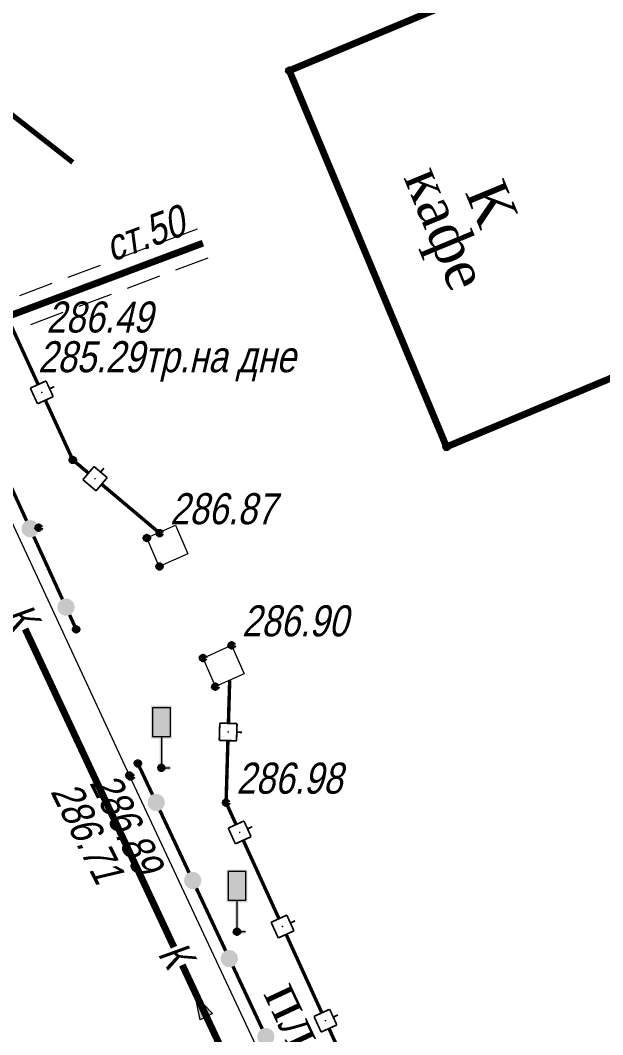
# Model space of a CAD drawing. Header units: metres. Extents: x 5191936 to 10384803, y 4968698 to 9938221.
# Drawn here: x 5192312.47 to 5192329.36, y 4969130.61 to 4969160.03 of the extents above; entities that cross this region are included whole.
import ezdxf

# ---------------------------------------------------------------- set-up
doc = ezdxf.new("R2010")
doc.units = ezdxf.units.M
for name, pattern in [('COMMUN', [6, 5, -1]), ('DASHED', [0.75, 0.5, -0.25]), ('DASHEDX2', [1.5, 1, -0.5])]:
    doc.linetypes.add(name, pattern=pattern)
doc.layers.get('0').update_dxf_attribs({"lineweight": 18})
for name, color, linetype, lineweight in [('82211000', 7, 'Continuous', 18), ('82212000', 7, 'Continuous', 18), ('Commun', 7, 'Continuous', 18), ('GEO_POINTS', 7, 'Continuous', 18), ('Otm', 7, 'Continuous', 18), ('Sit', 7, 'Continuous', 18), ('Text', 7, 'Continuous', 18), ('Text_com', 7, 'Continuous', 18), ('Us_znak', 7, 'Continuous', 18), ('Us_znak_fon', 7, 'Continuous', 18)]:
    doc.layers.add(name, color=color, linetype=linetype, lineweight=lineweight)
doc.styles.get("Standard").update_dxf_attribs({"font": 'arial.ttf', "width": 0.8, "oblique": 13, "height": 0.9})
doc.styles.add('style1', font='times.ttf', dxfattribs={"height": 1})
doc.linetypes.add('ПОДЗ_ЛИНИИ_СВЯЗИ', pattern='A,4.8,-0.2,[133,ltypeshp.shx,S=0.2,R=0,X=-0.2,Y=0],-0.2,4.8,-2', length=12)

# ---------------------------------------------------------------- blocks, each defined once
blk = doc.blocks.new('ZNAK')
at = {"layer": 'Us_znak_fon', "true_color": 0xffffff}
blk.add_hatch(color=7, dxfattribs=at).paths.add_polyline_path([(0.3, 1.8), (-0.3, 1.8), (-0.3, 0.85), (-0.05, 0.85), (-0.05, -0.05), (0.25, -0.05), (0.25, 0.05), (0.05, 0.05), (0.05, 0.85), (0.3, 0.85)])
at = {"layer": 'Us_znak', "color": 0, "linetype": 'Continuous', "lineweight": -2, "ltscale": 10}
blk.add_lwpolyline([(-0.25, 1.75), (0.25, 1.75), (0.25, 0.9), (-0.25, 0.9)], close=True, dxfattribs=at)
at = {"layer": 'Us_znak', "linetype": 'DASHEDX2', "ltscale": 10}
blk.add_lwpolyline([(0, 0.9), (0, 0), (0.25, 0)], dxfattribs=at)
blk = doc.blocks.new('*U69')
at = {"layer": '82212000', "linetype": 'Continuous', "ltscale": 0.5}
for points in [[(5192318.496, 4969139.419, 1), (5192318.495, 4969139.369, 1)], [(5192318.819, 4969136.503, 1), (5192318.839, 4969136.457, 1)], [(5192320.062, 4969133.773, 1), (5192320.083, 4969133.727, 1)], [(5192321.306, 4969131.042, 1), (5192321.327, 4969130.997, 1)], [(5192322.552, 4969128.313, 1), (5192322.573, 4969128.268, 1)], [(5192342.303, 4969126.086, 1), (5192342.352, 4969126.097, 1)], [(5192323.801, 4969125.586, 1), (5192323.822, 4969125.541, 1)], [(5192339.373, 4969125.439, 1), (5192339.422, 4969125.45, 1)], [(5192336.444, 4969124.792, 1), (5192336.493, 4969124.803, 1)], [(5192333.514, 4969124.146, 1), (5192333.563, 4969124.157, 1)], [(5192330.585, 4969123.499, 1), (5192330.634, 4969123.51, 1)], [(5192325.051, 4969122.859, 1), (5192325.072, 4969122.813, 1)], [(5192327.655, 4969122.852, 1), (5192327.704, 4969122.863, 1)]]:
    blk.add_hatch(color=256, dxfattribs=at).paths.add_polyline_path(points, flags=0)
at = {"layer": '82212000', "linetype": 'Continuous', "ltscale": 0.5, "flags": 128}
blk.add_lwpolyline([(5192318.54, 4969140.893, 0.1, 0.1, 0), (5192318.503, 4969139.643, 0, 0, 0)], format="xyseb", dxfattribs=at)
at = {"layer": '82212000', "linetype": 'Continuous', "ltscale": 0.5}
for points, const_width in [([(5192318.238, 4969139.151), (5192318.253, 4969139.651)], 0.05), ([(5192318.253, 4969139.651), (5192318.753, 4969139.636)], 0.05), ([(5192318.753, 4969139.636), (5192318.738, 4969139.136)], 0.05), ([(5192318.738, 4969139.136), (5192318.238, 4969139.151)], 0.05), ([(5192318.746, 4969139.386), (5192318.896, 4969139.382)], 0.05), ([(5192318.498, 4969136.604), (5192318.953, 4969136.811)], 0.05), ([(5192318.953, 4969136.811), (5192319.16, 4969136.356)], 0.05), ([(5192318.705, 4969136.149), (5192318.498, 4969136.604)], 0.05), ([(5192319.056, 4969136.583), (5192319.193, 4969136.646)], 0.05), ([(5192319.16, 4969136.356), (5192318.705, 4969136.149)], 0.05), ([(5192318.933, 4969136.252), (5192319.969, 4969133.977)], 0.1), ([(5192319.741, 4969133.874), (5192320.196, 4969134.081)], 0.05), ([(5192319.949, 4969133.419), (5192319.741, 4969133.874)], 0.05), ([(5192320.196, 4969134.081), (5192320.404, 4969133.626)], 0.05), ([(5192320.3, 4969133.853), (5192320.437, 4969133.916)], 0.05), ([(5192320.404, 4969133.626), (5192319.949, 4969133.419)], 0.05), ([(5192320.176, 4969133.522), (5192321.213, 4969131.247)], 0.1), ([(5192320.985, 4969131.144), (5192321.44, 4969131.351)], 0.05), ([(5192321.44, 4969131.351), (5192321.647, 4969130.896)], 0.05), ([(5192321.544, 4969131.123), (5192321.68, 4969131.186)], 0.05), ([(5192321.192, 4969130.689), (5192320.985, 4969131.144)], 0.05), ([(5192321.647, 4969130.896), (5192321.192, 4969130.689)], 0.05), ([(5192322.231, 4969128.414), (5192322.686, 4969128.622)], 0.05), ([(5192322.686, 4969128.622), (5192322.894, 4969128.168)], 0.05), ([(5192322.439, 4969127.959), (5192322.231, 4969128.414)], 0.05), ([(5192322.79, 4969128.395), (5192322.926, 4969128.457)], 0.05), ([(5192322.894, 4969128.168), (5192322.439, 4969127.959)], 0.05), ([(5192322.667, 4969128.063), (5192323.708, 4969125.791)], 0.1), ([(5192342.273, 4969126.335), (5192342.241, 4969126.482)], 0.05), ([(5192342.029, 4969126.281), (5192342.517, 4969126.389)], 0.05), ([(5192342.137, 4969125.793), (5192342.029, 4969126.281)], 0.05), ([(5192342.517, 4969126.389), (5192342.625, 4969125.901)], 0.05), ([(5192323.48, 4969125.687), (5192323.935, 4969125.895)], 0.05), ([(5192323.935, 4969125.895), (5192324.143, 4969125.44)], 0.05), ([(5192339.642, 4969125.498), (5192342.083, 4969126.037)], 0.1), ([(5192342.625, 4969125.901), (5192342.137, 4969125.793)], 0.05), ([(5192323.689, 4969125.232), (5192323.48, 4969125.687)], 0.05), ([(5192324.039, 4969125.667), (5192324.176, 4969125.73)], 0.05), ([(5192339.1, 4969125.635), (5192339.588, 4969125.742)], 0.05), ([(5192339.207, 4969125.146), (5192339.1, 4969125.635)], 0.05), ([(5192339.344, 4969125.689), (5192339.311, 4969125.835)], 0.05), ([(5192339.588, 4969125.742), (5192339.696, 4969125.254)], 0.05), ([(5192324.143, 4969125.44), (5192323.689, 4969125.232)], 0.05), ([(5192323.916, 4969125.336), (5192324.957, 4969123.063)], 0.1), ([(5192336.712, 4969124.852), (5192339.154, 4969125.391)], 0.1), ([(5192336.17, 4969124.988), (5192336.658, 4969125.096)], 0.05), ([(5192336.414, 4969125.042), (5192336.382, 4969125.188)], 0.05), ([(5192336.658, 4969125.096), (5192336.766, 4969124.608)], 0.05), ([(5192339.696, 4969125.254), (5192339.207, 4969125.146)], 0.05), ([(5192333.783, 4969124.205), (5192336.224, 4969124.744)], 0.1), ([(5192336.278, 4969124.5), (5192336.17, 4969124.988)], 0.05), ([(5192333.241, 4969124.341), (5192333.729, 4969124.449)], 0.05), ([(5192333.485, 4969124.395), (5192333.453, 4969124.542)], 0.05), ([(5192333.729, 4969124.449), (5192333.837, 4969123.961)], 0.05), ([(5192336.766, 4969124.608), (5192336.278, 4969124.5)], 0.05), ([(5192330.853, 4969123.558), (5192333.295, 4969124.097)], 0.1), ([(5192333.349, 4969123.853), (5192333.241, 4969124.341)], 0.05), ([(5192330.555, 4969123.749), (5192330.523, 4969123.895)], 0.05), ([(5192333.837, 4969123.961), (5192333.349, 4969123.853)], 0.05), ([(5192330.311, 4969123.695), (5192330.799, 4969123.802)], 0.05), ([(5192330.419, 4969123.206), (5192330.311, 4969123.695)], 0.05), ([(5192330.799, 4969123.802), (5192330.907, 4969123.314)], 0.05), ([(5192327.626, 4969123.102), (5192327.594, 4969123.248)], 0.05), ([(5192327.924, 4969122.912), (5192330.365, 4969123.451)], 0.1), ([(5192330.907, 4969123.314), (5192330.419, 4969123.206)], 0.05), ([(5192324.73, 4969122.959), (5192325.185, 4969123.167)], 0.05), ([(5192324.938, 4969122.505), (5192324.73, 4969122.959)], 0.05), ([(5192325.185, 4969123.167), (5192325.393, 4969122.713)], 0.05), ([(5192325.289, 4969122.94), (5192325.425, 4969123.003)], 0.05), ([(5192327.382, 4969123.048), (5192327.87, 4969123.156)], 0.05), ([(5192327.49, 4969122.56), (5192327.382, 4969123.048)], 0.05), ([(5192327.87, 4969123.156), (5192327.978, 4969122.668)], 0.05), ([(5192325.393, 4969122.713), (5192324.938, 4969122.505)], 0.05), ([(5192327.978, 4969122.668), (5192327.49, 4969122.56)], 0.05)]:
    blk.add_lwpolyline(points, dxfattribs=dict(at, const_width=const_width))
for points in [[(5192318.488, 4969139.144, 0.1, 0.1, 0), (5192318.435, 4969137.344, 0.1, 0.1, 0), (5192318.725, 4969136.707, 0, 0, 0)], [(5192321.42, 4969130.792, 0.1, 0.1, 0), (5192322.045, 4969129.42, 0.1, 0.1, 0), (5192322.458, 4969128.518, 0, 0, 0)], [(5192325.166, 4969122.609, 0.1, 0.1, 0), (5192325.293, 4969122.331, 0.1, 0.1, 0), (5192327.436, 4969122.804, 0, 0, 0)]]:
    blk.add_lwpolyline(points, format="xyseb", dxfattribs=at)
at = {"layer": '82212000', "ltscale": 0.5, "const_width": 0.1}
blk.add_lwpolyline([(5192342.571, 4969126.145), (5192342.744, 4969126.183)], dxfattribs=at)
blk = doc.blocks.new('*U70')
at = {"layer": '82212000', "linetype": 'Continuous', "ltscale": 0.5}
for points in [[(5192313.079, 4969149.265, 1), (5192313.1, 4969149.22, 1)], [(5192314.616, 4969146.756, 1), (5192314.654, 4969146.724, 1)]]:
    blk.add_hatch(color=256, dxfattribs=at).paths.add_polyline_path(points, flags=0)
for points, const_width in [([(5192311.943, 4969151.742), (5192312.986, 4969149.47)], 0.1), ([(5192312.758, 4969149.366), (5192313.213, 4969149.574)], 0.05), ([(5192313.213, 4969149.574), (5192313.421, 4969149.12)], 0.05), ([(5192312.967, 4969148.911), (5192312.758, 4969149.366)], 0.05), ([(5192313.317, 4969149.347), (5192313.453, 4969149.41)], 0.05), ([(5192313.421, 4969149.12), (5192312.967, 4969148.911)], 0.05), ([(5192314.283, 4969146.71), (5192314.605, 4969147.092)], 0.05), ([(5192314.605, 4969147.092), (5192314.987, 4969146.77)], 0.05), ([(5192314.796, 4969146.931), (5192314.893, 4969147.045)], 0.05), ([(5192314.665, 4969146.387), (5192314.283, 4969146.71)], 0.05), ([(5192314.987, 4969146.77), (5192314.665, 4969146.387)], 0.05)]:
    blk.add_lwpolyline(points, dxfattribs=dict(at, const_width=const_width))
blk.add_lwpolyline([(5192313.194, 4969149.015, 0.1, 0.1, 0), (5192313.989, 4969147.284, 0.1, 0.1, 0), (5192314.444, 4969146.901, 0, 0, 0)], format="xyseb", dxfattribs=at)
at = {"layer": '82212000', "ltscale": 0.5, "const_width": 0.1}
blk.add_lwpolyline([(5192314.826, 4969146.579), (5192316.51, 4969145.159)], dxfattribs=at)
blk = doc.blocks.new('*U72')
at = {"layer": '82211000', "linetype": 'Continuous', "ltscale": 0.5}
for points in [[(5192316.301, 4969137.575, 1), (5192316.513, 4969137.122, 1)], [(5192317.362, 4969135.311, 1), (5192317.574, 4969134.858, 1)], [(5192318.423, 4969133.047, 1), (5192318.635, 4969132.595, 1)], [(5192319.483, 4969130.784, 1), (5192319.696, 4969130.331, 1)], [(5192320.544, 4969128.52, 1), (5192320.757, 4969128.067, 1)], [(5192321.605, 4969126.256, 1), (5192321.817, 4969125.803, 1)], [(5192322.666, 4969123.992, 1), (5192322.878, 4969123.54, 1)]]:
    blk.add_hatch(color=256, dxfattribs=at).paths.add_polyline_path(points, flags=0)
at = {"layer": '82211000', "linetype": 'Continuous', "ltscale": 0.5, "flags": 128}
blk.add_lwpolyline([(5192315.876, 4969138.48, 0.1, 0.1, 0), (5192316.301, 4969137.575, 0, 0, 0)], format="xyseb", dxfattribs=at)
at = {"layer": '82211000', "linetype": 'Continuous', "ltscale": 0.5, "const_width": 0.1}
for points in [[(5192316.513, 4969137.122), (5192317.362, 4969135.311)], [(5192317.574, 4969134.858), (5192318.423, 4969133.047)], [(5192318.635, 4969132.595), (5192319.483, 4969130.784)], [(5192319.696, 4969130.331), (5192320.544, 4969128.52)], [(5192320.757, 4969128.067), (5192321.605, 4969126.256)], [(5192321.817, 4969125.803), (5192322.666, 4969123.992)]]:
    blk.add_lwpolyline(points, dxfattribs=at)
at = {"layer": '82211000', "ltscale": 0.5, "const_width": 0.1}
blk.add_lwpolyline([(5192322.878, 4969123.54), (5192323.693, 4969121.801)], dxfattribs=at)
blk = doc.blocks.new('*U73')
at = {"layer": '82211000', "linetype": 'Continuous', "ltscale": 0.5}
for points in [[(5192312.651, 4969145.516, 1), (5192312.858, 4969145.061, 1)], [(5192313.689, 4969143.242, 1), (5192313.897, 4969142.787, 1)]]:
    blk.add_hatch(color=256, dxfattribs=at).paths.add_polyline_path(points, flags=0)
at = {"layer": '82211000', "linetype": 'Continuous', "ltscale": 0.5, "const_width": 0.1}
for points in [[(5192311.82, 4969147.335), (5192312.651, 4969145.516)], [(5192312.858, 4969145.061), (5192313.689, 4969143.242)]]:
    blk.add_lwpolyline(points, dxfattribs=at)
at = {"layer": '82211000', "ltscale": 0.5, "const_width": 0.1}
blk.add_lwpolyline([(5192313.897, 4969142.787), (5192314.087, 4969142.372)], dxfattribs=at)
blk = doc.blocks.new('A$C52264BE2')
at = {"layer": 'Sit'}
h = blk.add_hatch(color=32, dxfattribs=at)
h.dxf.hatch_style = 1
h.paths.add_polyline_path([(0, 0.374), (0.714, 0.443), (0.15, 0)])
at = {"layer": 'Sit', "color": 32, "elevation": 285.308}
blk.add_lwpolyline([(0, 0.374), (0.714, 0.443), (0.15, 0), (0, 0.374)], dxfattribs=at)

msp = doc.modelspace()

# ---------------------------------------------------------------- linework, layer by layer
at = {"color": 192, "linetype": 'ПОДЗ_ЛИНИИ_СВЯЗИ', "lineweight": 60, "ltscale": 0.4, "const_width": 0.15, "elevation": 285.237, "flags": 128}
msp.add_lwpolyline([(5192307.056, 4969161.339), (5192313.989, 4969155.914)], dxfattribs=at)
at = {"layer": 'Commun', "color": 5, "linetype": 'DASHED', "ltscale": 2, "elevation": 286.489, "flags": 128}
for points in [[(5192311.05, 4969151.529), (5192317.606, 4969153.992)], [(5192311.366, 4969150.686), (5192317.922, 4969153.15)]]:
    msp.add_lwpolyline(points, dxfattribs=at)
at = {"layer": 'Commun', "color": 5, "linetype": 'COMMUN', "ltscale": 0.7, "const_width": 0.2, "elevation": 286.489, "flags": 128}
msp.add_lwpolyline([(5192311.669, 4969151.281), (5192317.764, 4969153.571)], dxfattribs=at)
at = {"layer": 'Commun', "color": 32, "linetype": 'COMMUN', "ltscale": 0.7, "const_width": 0.2, "elevation": 288.999, "flags": 128}
for points in [[(5192316.924, 4969133.15), (5192312.607, 4969142.381)], [(5192327.536, 4969110.462), (5192317.165, 4969132.636)]]:
    msp.add_lwpolyline(points, dxfattribs=at)
at = {"layer": 'GEO_POINTS', "lineweight": 60}
for centre in [(5192320.269, 4969158.574, 286.834), (5192324.829, 4969147.663, 287.211), (5192313.989, 4969147.284, 286.705), (5192312.999, 4969145.319, 286.681), (5192316.137, 4969145.02, 286.842), (5192316.51, 4969145.159, 286.867), (5192316.504, 4969144.193, 286.851), (5192314.087, 4969142.372, 286.683), (5192318.596, 4969141.907, 286.905), (5192317.767, 4969141.538, 286.912), (5192318.125, 4969140.708, 287.928), (5192315.876, 4969138.48, 286.873), (5192316.56, 4969138.353, 286.922), (5192315.631, 4969138.131, 286.714), (5192315.666, 4969138.099, 286.891), (5192318.435, 4969137.344, 286.978), (5192318.751, 4969133.603, 287.055)]:
    msp.add_circle(centre, 0.06, dxfattribs=at)
at = {"layer": 'Sit', "elevation": 287.207, "flags": 128}
msp.add_lwpolyline([(5192323.339, 4969121.684), (5192315.631, 4969138.131), (5192309.907, 4969150.445), (5192303.842, 4969163.687), (5192297.324, 4969178.289), (5192288.163, 4969198.598), (5192286.97, 4969201.309, -0.178713), (5192286.611, 4969207.193, -0.0486), (5192287.784, 4969210.047, -0.50364)], format="xyb", dxfattribs=at)
at = {"layer": 'Sit', "const_width": 0.2, "flags": 128}
msp.add_lwpolyline([(5192326.582, 4969161.213), (5192320.269, 4969158.574), (5192324.829, 4969147.663), (5192331.143, 4969150.301)], dxfattribs=at)
at = {"layer": 'Sit', "flags": 128}
for points, elevation in [([(5192316.495, 4969144.19), (5192316.137, 4969145.02), (5192316.966, 4969145.39), (5192317.324, 4969144.56)], 287.858), ([(5192318.125, 4969140.708), (5192317.767, 4969141.538), (5192318.596, 4969141.907), (5192318.955, 4969141.078)], 287.928)]:
    msp.add_lwpolyline(points, close=True, dxfattribs=dict(at, elevation=elevation))

# ---------------------------------------------------------------- block references
at = {"layer": '82211000', "color": 7}
for name in ['*U73', '*U72']:
    msp.add_blockref(name, (0, 0), dxfattribs=at)
at = {"layer": '82212000', "color": 7}
for name in ['*U70', '*U69']:
    msp.add_blockref(name, (0, 0), dxfattribs=at)
at = {"layer": 'Sit', "color": 7, "linetype": 'Continuous'}
for p in [(5192316.56, 4969138.353, 286.922), (5192318.751, 4969133.603, 287.055)]:
    msp.add_blockref('ZNAK', p, dxfattribs=at)
at = {"layer": 'Sit', "color": 7, "rotation": 95.59970702842959}
msp.add_blockref('A$C52264BE2', (5192318.052, 4969131.079, -285.308), dxfattribs=at)

# ---------------------------------------------------------------- texts
at = {"layer": 'Otm', "oblique": 13, "width": 0.8}
for s, p in [('286.87', (5192316.81, 4969145.419, 286.867)), ('286.90', (5192318.896, 4969142.167, 286.905)), ('286.98', (5192318.735, 4969137.604, 286.978))]:
    msp.add_text(s, height=0.9, dxfattribs=at).set_placement(p)
for s, p in [('286.89', (5192314.461, 4969137.921, 286.433)), ('286.71', (5192313.328, 4969137.669, 572.866))]:
    msp.add_text(s, height=0.9, rotation=296.3479, dxfattribs=at).set_placement(p)
at = {"layer": 'Text', "color": 7, "style": 'style1'}
for s, p in [('кафе', (5192323.573, 4969155.479)), ('К', (5192325.35, 4969155.056))]:
    msp.add_text(s, height=1.2, rotation=292.4701, dxfattribs=at).set_placement(p)
at = {"layer": 'Text', "style": 'style1'}
msp.add_text('пл.', height=1.2, rotation=295.0776, dxfattribs=at).set_placement((5192319.507, 4969131.799, 285.022))
at = {"layer": 'Text_com', "oblique": 13, "width": 0.8}
for s, rotation, p in [('ст.50', 20.3953, (5192315.121, 4969153.019, 853.315)), ('К', 302.9686, (5192311.938, 4969142.762)), ('К', 302.9686, (5192316.433, 4969132.954))]:
    msp.add_text(s, height=0.9, rotation=rotation, dxfattribs=at).set_placement(p)
for s, p in [('286.49', (5192313.226, 4969150.978, 286.489)), ('285.29тр.на дне', (5192312.981, 4969149.827, 286.489))]:
    msp.add_text(s, height=0.9, dxfattribs=at).set_placement(p)

doc.saveas('drawing.dxf')
